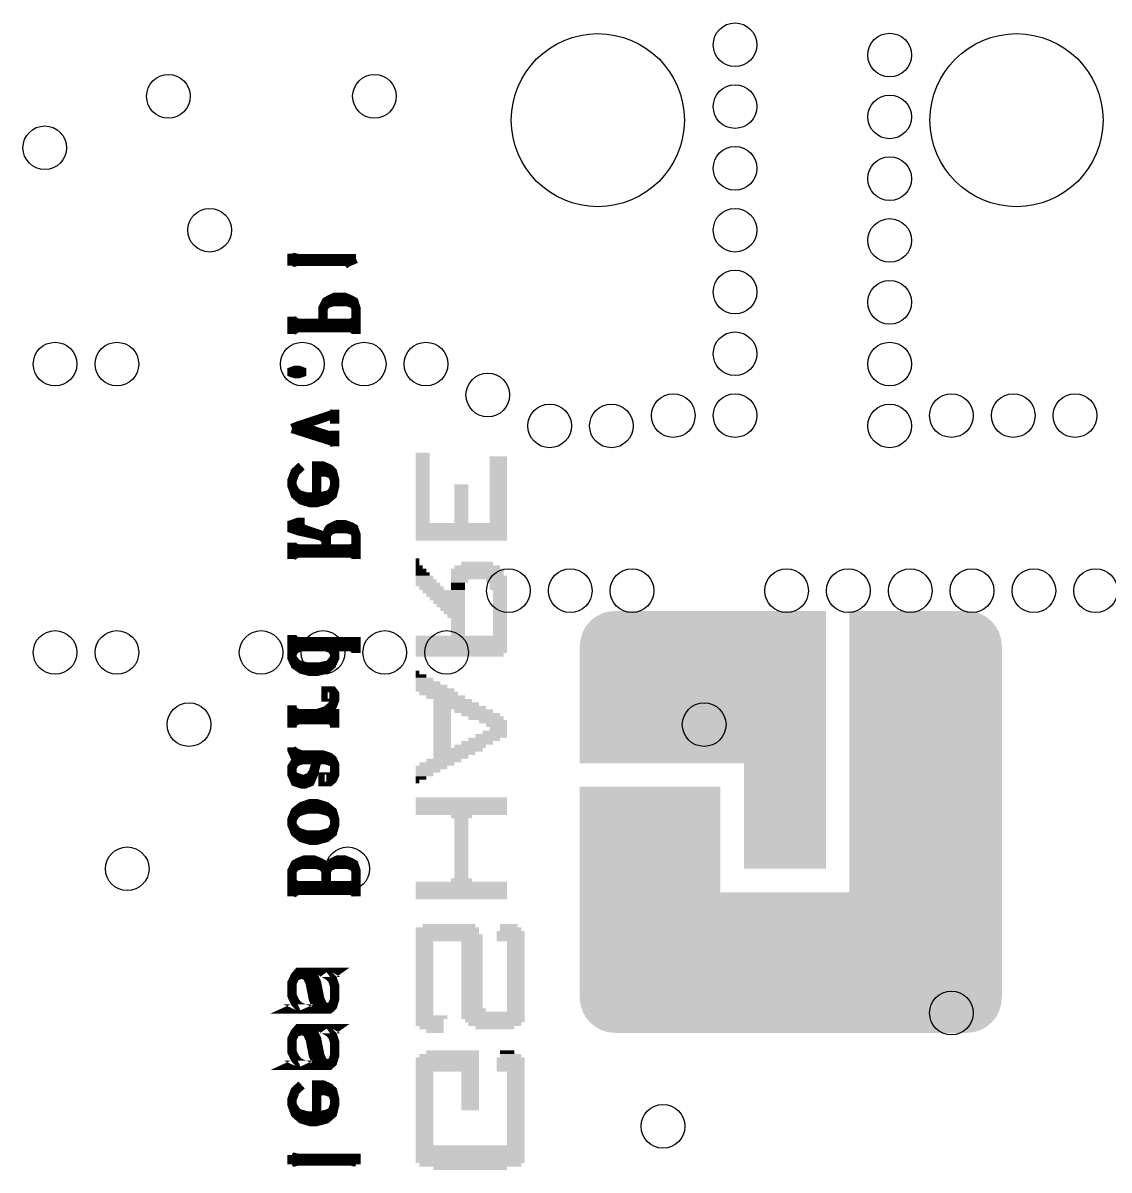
# Model space of a CAD drawing. Extents: x -0.1 to 57.1, y -0.1 to 42.5.
# Drawn here: x 32.23 to 45.41, y 10.47 to 24.39 of the extents above; entities that cross this region are included whole.
import ezdxf

# ---------------------------------------------------------------- set-up
doc = ezdxf.new("R2010")
doc.units = 0
doc.layers.get('0').update_dxf_attribs({"linetype": 'CONTINUOUS'})
doc.layers.add('03_ASSY2_GBR', color=7, linetype='CONTINUOUS')

# ---------------------------------------------------------------- blocks, each defined once
blk = doc.blocks.new('ROUND_128')
blk.add_circle((0, 0), 1.05)
blk = doc.blocks.new('ROUND_177')
blk.add_circle((0, 0), 0.265)

msp = doc.modelspace()

# ---------------------------------------------------------------- linework, layer by layer
at = {"layer": '03_ASSY2_GBR', "const_width": 0.11379}
for points in [[(35.5, 21.446), (35.5, 21.588)], [(35.539, 21.53), (35.5, 21.557)], [(35.578, 21.53), (35.5, 21.544)], [(36.276, 21.53), (35.5, 21.53)], [(36.276, 21.53), (36.172, 21.486), (36.134, 21.459)], [(36.211, 21.499), (35.5, 21.499)], [(35.539, 21.499), (35.5, 21.473)], [(35.578, 21.499), (35.5, 21.486)], [(36.211, 21.517), (35.539, 21.517)], [(36.276, 20.617), (36.276, 20.927), (36.25, 21.007), (36.211, 21.029), (36.134, 21.061), (36.017, 21.061), (35.953, 21.029), (35.914, 21.007), (35.875, 20.927), (35.875, 20.745)], [(36.276, 20.927), (36.25, 20.981), (36.172, 21.007), (35.991, 21.007), (35.914, 20.981), (35.875, 20.927)], [(36.211, 21.007), (36.134, 21.029), (36.017, 21.029), (35.953, 21.007)], [(35.5, 20.617), (35.5, 20.825)], [(35.539, 20.745), (35.5, 20.799)], [(35.578, 20.745), (35.5, 20.772)], [(36.276, 20.745), (35.5, 20.745)], [(36.276, 20.692), (35.5, 20.692)], [(35.539, 20.692), (35.5, 20.639)], [(35.578, 20.692), (35.5, 20.666)], [(36.25, 20.719), (35.539, 20.719)], [(36.276, 20.772), (36.211, 20.745)], [(36.276, 20.666), (36.211, 20.692)], [(36.276, 20.799), (36.25, 20.745)], [(36.276, 20.639), (36.25, 20.692)], [(35.616, 20.147), (35.578, 20.134), (35.539, 20.134), (35.5, 20.147), (35.5, 20.16), (35.539, 20.174), (35.578, 20.174), (35.616, 20.16), (35.616, 20.147)], [(35.578, 20.147), (35.539, 20.147), (35.539, 20.16), (35.578, 20.16), (35.578, 20.147)], [(35.991, 19.637), (35.578, 19.5), (35.5, 19.469)], [(36.017, 19.664), (35.991, 19.637)], [(36.017, 19.58), (35.991, 19.637)], [(36.017, 19.526), (36.017, 19.695)], [(36.017, 19.305), (35.5, 19.469)], [(36.017, 19.358), (35.578, 19.5)], [(36.017, 19.331), (35.578, 19.469)], [(36.017, 19.251), (36.017, 19.442)], [(36.017, 19.278), (35.953, 19.358)], [(36.017, 19.415), (35.991, 19.358)], [(35.797, 18.635), (35.797, 19.012), (35.875, 19.012), (35.953, 18.977), (35.991, 18.941), (36.017, 18.839), (36.017, 18.773), (35.991, 18.666), (35.914, 18.6), (35.797, 18.569), (35.72, 18.569), (35.616, 18.6), (35.539, 18.666), (35.5, 18.773), (35.5, 18.839), (35.539, 18.941), (35.616, 19.012)], [(35.797, 18.941), (35.914, 18.941), (35.991, 18.91), (36.017, 18.839)], [(35.836, 18.977), (35.875, 18.977), (35.953, 18.941)], [(36.017, 18.773), (35.991, 18.702), (35.953, 18.666), (35.836, 18.635), (35.681, 18.635), (35.578, 18.666), (35.539, 18.702), (35.5, 18.773)], [(35.914, 18.635), (35.836, 18.6), (35.681, 18.6), (35.616, 18.635)], [(35.914, 18.103), (35.875, 18.156), (35.797, 18.179), (35.578, 18.227), (35.5, 18.254), (35.5, 18.303), (35.578, 18.33), (35.655, 18.33)], [(35.875, 18.156), (35.836, 18.179), (35.616, 18.254), (35.578, 18.276), (35.578, 18.303), (35.616, 18.33)], [(35.655, 18.227), (35.578, 18.254), (35.539, 18.276), (35.539, 18.303)], [(36.276, 17.886), (36.276, 18.179), (36.25, 18.254), (36.211, 18.276), (36.134, 18.303), (36.056, 18.303), (35.991, 18.276), (35.953, 18.254), (35.914, 18.179), (35.914, 18.006)], [(36.276, 18.179), (36.25, 18.227), (36.172, 18.254), (36.017, 18.254), (35.953, 18.227), (35.914, 18.179)], [(36.211, 18.254), (36.134, 18.276), (36.056, 18.276), (35.991, 18.254)], [(35.5, 17.886), (35.5, 18.081)], [(35.539, 18.006), (35.5, 18.054)], [(36.276, 18.054), (36.25, 18.006)], [(35.578, 18.006), (35.5, 18.032)], [(36.276, 18.006), (35.5, 18.006)], [(36.276, 17.957), (35.5, 17.957)], [(35.539, 17.957), (35.5, 17.908)], [(35.578, 17.957), (35.5, 17.935)], [(36.25, 17.983), (35.539, 17.983)], [(36.276, 18.032), (36.211, 18.006)], [(36.276, 17.935), (36.211, 17.957)], [(36.276, 17.908), (36.25, 17.957)], [(36.276, 16.822), (35.5, 16.822), (35.5, 16.964)], [(35.539, 16.88), (35.5, 16.933)], [(35.578, 16.88), (35.5, 16.906)], [(36.276, 16.742), (36.276, 16.88), (35.5, 16.88)], [(35.914, 16.822), (35.978, 16.795), (36.017, 16.742), (36.017, 16.684), (35.978, 16.6), (35.914, 16.547), (35.797, 16.52), (35.72, 16.52), (35.616, 16.547), (35.539, 16.6), (35.5, 16.684), (35.5, 16.742), (35.539, 16.795), (35.616, 16.822)], [(36.25, 16.853), (35.539, 16.853)], [(36.276, 16.795), (36.211, 16.822)], [(36.276, 16.769), (36.25, 16.822)], [(36.017, 16.684), (35.978, 16.631), (35.953, 16.6), (35.836, 16.574), (35.681, 16.574), (35.578, 16.6), (35.539, 16.631), (35.5, 16.684)], [(35.914, 16.574), (35.836, 16.547), (35.681, 16.547), (35.616, 16.574)], [(35.953, 16.246), (35.991, 16.246), (35.991, 16.21), (35.914, 16.21), (35.914, 16.281), (35.991, 16.281), (36.017, 16.246), (36.017, 16.175), (35.991, 16.108), (35.914, 16.042), (35.797, 16.006)], [(35.5, 15.838), (35.5, 16.108)], [(35.539, 16.006), (35.5, 16.073)], [(35.578, 16.006), (35.5, 16.042)], [(36.017, 15.838), (36.017, 16.006), (35.5, 16.006)], [(35.991, 15.971), (35.539, 15.971)], [(36.017, 15.935), (35.5, 15.935)], [(35.539, 15.935), (35.5, 15.869)], [(35.578, 15.935), (35.5, 15.904)], [(36.017, 15.904), (35.953, 15.935)], [(36.017, 15.869), (35.991, 15.935)], [(36.017, 15.39), (35.991, 15.421), (35.914, 15.448), (35.616, 15.448), (35.539, 15.479), (35.5, 15.567), (35.5, 15.599)], [(35.914, 15.212), (35.953, 15.212), (35.953, 15.239), (35.875, 15.239), (35.875, 15.181), (35.953, 15.181), (35.991, 15.212), (36.017, 15.27), (36.017, 15.39), (35.991, 15.448), (35.953, 15.479), (35.875, 15.505), (35.616, 15.505), (35.539, 15.536), (35.5, 15.567)], [(35.836, 15.448), (35.797, 15.421), (35.759, 15.27), (35.72, 15.181), (35.655, 15.155), (35.616, 15.155), (35.539, 15.181), (35.5, 15.27), (35.5, 15.359), (35.539, 15.421), (35.616, 15.448)], [(35.797, 15.421), (35.759, 15.301), (35.72, 15.239), (35.655, 15.212), (35.616, 15.212), (35.539, 15.239), (35.5, 15.27)], [(35.953, 15.448), (35.875, 15.479), (35.616, 15.479), (35.539, 15.505)], [(35.72, 15.212), (35.655, 15.181), (35.616, 15.181), (35.539, 15.212)], [(36.017, 14.658), (35.991, 14.565), (35.914, 14.503), (35.797, 14.472), (35.72, 14.472), (35.616, 14.503), (35.539, 14.565), (35.5, 14.658), (35.5, 14.725), (35.539, 14.818), (35.616, 14.88), (35.72, 14.916), (35.797, 14.916), (35.914, 14.88), (35.991, 14.818), (36.017, 14.725), (36.017, 14.658)], [(35.5, 14.725), (35.539, 14.787), (35.578, 14.818), (35.681, 14.849), (35.836, 14.849), (35.953, 14.818), (35.991, 14.787), (36.017, 14.725)], [(35.616, 14.849), (35.681, 14.88), (35.836, 14.88), (35.914, 14.849)], [(36.017, 14.658), (35.991, 14.596), (35.953, 14.565), (35.836, 14.534), (35.681, 14.534), (35.578, 14.565), (35.539, 14.596), (35.5, 14.658)], [(35.914, 14.534), (35.836, 14.503), (35.681, 14.503), (35.616, 14.534)], [(35.914, 13.918), (35.914, 14.1), (35.875, 14.18), (35.836, 14.202), (35.759, 14.233), (35.655, 14.233), (35.578, 14.202), (35.539, 14.18), (35.5, 14.1), (35.5, 13.789)], [(35.914, 14.1), (35.875, 14.153), (35.797, 14.18), (35.616, 14.18), (35.539, 14.153), (35.5, 14.1)], [(35.836, 14.18), (35.759, 14.202), (35.655, 14.202), (35.578, 14.18)], [(36.276, 13.789), (36.276, 14.1), (36.25, 14.18), (36.211, 14.202), (36.134, 14.233), (36.056, 14.233), (35.991, 14.202), (35.953, 14.18), (35.914, 14.1)], [(36.276, 14.1), (36.25, 14.153), (36.172, 14.18), (36.017, 14.18), (35.953, 14.153), (35.914, 14.1)], [(36.211, 14.18), (36.134, 14.202), (36.056, 14.202), (35.991, 14.18)], [(35.539, 13.918), (35.5, 13.971)], [(35.578, 13.918), (35.5, 13.945)], [(36.276, 13.918), (35.5, 13.918)], [(36.276, 13.865), (35.5, 13.865)], [(35.539, 13.865), (35.5, 13.811)], [(35.578, 13.865), (35.5, 13.838)], [(36.25, 13.891), (35.539, 13.891)], [(36.276, 13.945), (36.211, 13.918)], [(36.276, 13.838), (36.211, 13.865)], [(36.276, 13.971), (36.25, 13.918)], [(36.276, 13.811), (36.25, 13.865)], [(35.953, 12.424), (35.875, 12.459), (35.836, 12.544), (35.797, 12.743), (35.759, 12.823), (35.681, 12.868), (35.578, 12.868), (35.539, 12.823), (35.5, 12.743), (35.5, 12.584), (35.539, 12.504), (35.578, 12.459), (35.655, 12.424), (35.5, 12.424), (35.578, 12.459)], [(35.681, 12.868), (35.539, 12.823)], [(35.953, 12.823), (36.017, 12.868), (35.875, 12.868), (35.953, 12.823), (35.991, 12.783), (36.017, 12.703), (36.017, 12.544), (35.991, 12.459), (35.953, 12.424), (35.875, 12.424), (35.797, 12.459), (35.759, 12.544), (35.72, 12.743), (35.681, 12.823), (35.578, 12.868)], [(35.836, 12.459), (35.797, 12.544), (35.759, 12.743), (35.72, 12.823)], [(35.991, 12.459), (35.875, 12.424)], [(35.953, 11.741), (35.875, 11.777), (35.836, 11.861), (35.797, 12.061), (35.759, 12.14), (35.681, 12.185), (35.578, 12.185), (35.539, 12.14), (35.5, 12.061), (35.5, 11.901), (35.539, 11.821), (35.578, 11.777), (35.655, 11.741), (35.5, 11.741), (35.578, 11.777)], [(35.681, 12.185), (35.539, 12.14)], [(35.953, 12.14), (36.017, 12.185), (35.875, 12.185), (35.953, 12.14), (35.991, 12.1), (36.017, 12.021), (36.017, 11.861), (35.991, 11.777), (35.953, 11.741), (35.875, 11.741), (35.797, 11.777), (35.759, 11.861), (35.72, 12.061), (35.681, 12.14), (35.578, 12.185)], [(35.836, 11.777), (35.797, 11.861), (35.759, 12.061), (35.72, 12.14)], [(35.991, 11.777), (35.875, 11.741)], [(35.797, 11.125), (35.797, 11.502), (35.875, 11.502), (35.953, 11.467), (35.991, 11.431), (36.017, 11.329), (36.017, 11.262), (35.991, 11.156), (35.914, 11.089), (35.797, 11.058), (35.72, 11.058), (35.616, 11.089), (35.539, 11.156), (35.5, 11.262), (35.5, 11.329), (35.539, 11.431), (35.616, 11.502)], [(35.797, 11.431), (35.914, 11.431), (35.991, 11.4), (36.017, 11.329)], [(35.836, 11.467), (35.875, 11.467), (35.953, 11.431)], [(36.017, 11.262), (35.991, 11.191), (35.953, 11.156), (35.836, 11.125), (35.681, 11.125), (35.578, 11.156), (35.539, 11.191), (35.5, 11.262)], [(35.914, 11.125), (35.836, 11.089), (35.681, 11.089), (35.616, 11.125)], [(35.5, 10.54), (35.5, 10.651)], [(35.539, 10.611), (35.5, 10.637)], [(35.578, 10.611), (35.5, 10.624)], [(36.276, 10.54), (36.276, 10.611), (35.5, 10.611)], [(36.276, 10.58), (35.5, 10.58)], [(35.539, 10.58), (35.5, 10.553)], [(35.578, 10.58), (35.5, 10.566)], [(36.25, 10.593), (35.539, 10.593)], [(36.276, 10.566), (36.211, 10.58)], [(36.276, 10.553), (36.25, 10.58)]]:
    msp.add_lwpolyline(points, dxfattribs=at)
at = {"layer": '03_ASSY2_GBR'}
for points in [[(37, 19.173926), (37.000054, 19.17398), (37.171, 19.173926), (37.170946, 19.17398)], [(37, 18.321108), (37, 19.173926), (37.171, 18.321108), (37.171, 19.173926)], [(37.896, 19.131926), (37.896054, 19.13198), (38.109, 19.131926), (38.108946, 19.13198)], [(37.896, 18.321108), (37.896, 19.131926), (38.108984, 18.321108), (38.109, 19.131926)], [(37.469, 18.789926), (37.469054, 18.78998), (37.64, 18.789926), (37.639946, 18.78998)], [(37.469, 18.321108), (37.469, 18.789926), (37.64, 18.321108), (37.64, 18.789926)], [(37, 18.32098), (37, 18.321108), (37.171128, 18.32098), (37.171, 18.321108)], [(37, 18.108074), (37, 18.32098), (38.10898, 18.108074), (38.108984, 18.32098)], [(37.468872, 18.32098), (37.469, 18.321108), (37.640128, 18.32098), (37.64, 18.321108)], [(37.895872, 18.32098), (37.896, 18.321108), (38.108984, 18.32098), (38.108984, 18.321108)], [(37.00002, 18.108054), (37, 18.108074), (38.10898, 18.108054), (38.10898, 18.108074)], [(37.000054, 18.10802), (37.00002, 18.108054), (38.108946, 18.10802), (38.10898, 18.108054)], [(37.04298, 18.108), (37.000054, 18.10802), (38.108926, 18.108), (38.108946, 18.10802)], [(37, 17.893926), (37.000054, 17.89398), (37.043, 17.893926), (37.042946, 17.89398)], [(37, 17.809108), (37, 17.893926), (37.043, 17.809108), (37.043, 17.893926)], [(37.555, 17.851926), (37.555054, 17.85198), (37.939, 17.851926), (37.938946, 17.85198)], [(37.555, 17.809108), (37.555, 17.851926), (37.939, 17.809108), (37.939, 17.851926)], [(37, 17.80898), (37, 17.809108), (37.043128, 17.80898), (37.043, 17.809108)], [(37, 17.808926), (37, 17.80898), (37.085, 17.808926), (37.084946, 17.80898)], [(37, 17.766108), (37, 17.808926), (37.085, 17.766108), (37.085, 17.808926)], [(37, 17.76598), (37, 17.766108), (37.085128, 17.76598), (37.085, 17.766108)], [(37, 17.765926), (37, 17.76598), (37.128, 17.765926), (37.127946, 17.76598)], [(37, 17.724108), (37, 17.765926), (37.128, 17.724108), (37.128, 17.765926)], [(37, 17.72398), (37, 17.724108), (37.128128, 17.72398), (37.128, 17.724108)], [(37, 17.723926), (37, 17.72398), (37.171, 17.723926), (37.170946, 17.72398)], [(37, 17.681108), (37, 17.723926), (37.171, 17.681108), (37.171, 17.723926)], [(37, 17.68098), (37, 17.681108), (37.171128, 17.68098), (37.171, 17.681108)], [(37, 17.680926), (37, 17.68098), (37.213, 17.680926), (37.212946, 17.68098)], [(37, 17.638108), (37, 17.680926), (37.213, 17.638108), (37.213, 17.680926)], [(37.427, 17.765926), (37.427054, 17.76598), (38.067, 17.765926), (38.066946, 17.76598)], [(37.427, 17.681108), (37.427, 17.765926), (38.067, 17.681108), (38.067, 17.765926)], [(37.427, 17.68098), (37.427, 17.681108), (38.067128, 17.68098), (38.067, 17.681108)], [(37.427, 17.680926), (37.427, 17.68098), (38.109, 17.680926), (38.108946, 17.68098)], [(37.427, 17.63802), (37.427, 17.680926), (38.108998, 17.63802), (38.109, 17.680926)], [(37.468872, 17.76598), (37.469, 17.766108), (38.024128, 17.76598), (38.024, 17.766108)], [(37.469, 17.808926), (37.469054, 17.80898), (38.024, 17.808926), (38.023946, 17.80898)], [(37.469, 17.766108), (37.469, 17.808926), (38.024, 17.766108), (38.024, 17.808926)], [(37.554872, 17.80898), (37.555, 17.809108), (37.939128, 17.80898), (37.939, 17.809108)], [(37, 17.63798), (37, 17.638108), (37.213128, 17.63798), (37.213, 17.638108)], [(37, 17.637926), (37, 17.63798), (37.256, 17.637926), (37.255946, 17.63798)], [(37, 17.596108), (37, 17.637926), (37.256, 17.596108), (37.256, 17.637926)], [(37, 17.59598), (37, 17.596108), (37.256128, 17.59598), (37.256, 17.596108)], [(37, 17.595926), (37, 17.59598), (37.299, 17.595926), (37.298946, 17.59598)], [(37, 17.553108), (37, 17.595926), (37.299, 17.553108), (37.299, 17.595926)], [(37, 17.553074), (37, 17.553108), (37.299034, 17.553074), (37.299, 17.553108)], [(37.000054, 17.55302), (37, 17.553074), (37.299088, 17.55302), (37.299034, 17.553074)], [(37.042852, 17.553), (37.000054, 17.55302), (37.299108, 17.553), (37.299088, 17.55302)], [(37.042872, 17.55298), (37.042852, 17.553), (37.299128, 17.55298), (37.299108, 17.553)], [(37.042926, 17.552926), (37.042872, 17.55298), (37.341, 17.552926), (37.340946, 17.55298)], [(37.04298, 17.552872), (37.042926, 17.552926), (37.341, 17.552872), (37.341, 17.552926)], [(37.043, 17.510108), (37.04298, 17.552872), (37.341, 17.510108), (37.341, 17.552872)], [(37.427, 17.637892), (37.427, 17.63802), (37.64, 17.637892), (37.640128, 17.63802)], [(37.427, 17.596054), (37.427, 17.637892), (37.63998, 17.596054), (37.64, 17.637892)], [(37.427, 17.59602), (37.427, 17.596054), (37.639946, 17.59602), (37.63998, 17.596054)], [(37.427, 17.595892), (37.427, 17.59602), (37.597, 17.595892), (37.597128, 17.59602)], [(37.427, 17.510108), (37.427, 17.595892), (37.597, 17.510108), (37.597, 17.595892)], [(37.639928, 17.596), (37.597128, 17.59602), (37.639928, 17.596), (37.639946, 17.59602)], [(37.68298, 17.638), (37.640128, 17.63802), (38.108998, 17.638), (38.108998, 17.63802)], [(37.85298, 17.637872), (37.852852, 17.638), (38.108998, 17.637872), (38.108998, 17.638)], [(37.853, 17.596074), (37.85298, 17.637872), (38.108998, 17.596074), (38.108998, 17.637872)], [(37.853054, 17.59602), (37.853, 17.596074), (38.108998, 17.59602), (38.108998, 17.596074)], [(37.895852, 17.596), (37.853054, 17.59602), (38.108998, 17.596), (38.108998, 17.59602)], [(37.89598, 17.595872), (37.895852, 17.596), (38.108998, 17.595872), (38.108998, 17.596)], [(37.896, 17.510074), (37.89598, 17.595872), (38.108996, 17.510074), (38.108998, 17.595872)], [(37.043, 17.510074), (37.043, 17.510108), (37.341034, 17.510074), (37.341, 17.510108)], [(37.043054, 17.51002), (37.043, 17.510074), (37.341088, 17.51002), (37.341034, 17.510074)], [(37.084852, 17.51), (37.043054, 17.51002), (37.341108, 17.51), (37.341088, 17.51002)], [(37.084872, 17.50998), (37.084852, 17.51), (37.341128, 17.50998), (37.341108, 17.51)], [(37.08498, 17.509872), (37.084872, 17.50998), (37.597, 17.509872), (37.597, 17.50998)], [(37.085, 17.468074), (37.08498, 17.509872), (37.597, 17.468074), (37.597, 17.509872)], [(37.085054, 17.46802), (37.085, 17.468074), (37.597, 17.46802), (37.597, 17.468074)], [(37.127852, 17.468), (37.085054, 17.46802), (37.597, 17.468), (37.597, 17.46802)], [(37.12798, 17.467872), (37.127852, 17.468), (37.597, 17.467872), (37.597, 17.468)], [(37.128, 17.425074), (37.12798, 17.467872), (37.597, 17.425074), (37.597, 17.467872)], [(37.128054, 17.42502), (37.128, 17.425074), (37.597, 17.42502), (37.597, 17.425074)], [(37.170852, 17.425), (37.128054, 17.42502), (37.597, 17.425), (37.597, 17.42502)], [(37.17098, 17.424872), (37.170852, 17.425), (37.597, 17.424872), (37.597, 17.425)], [(37.171, 17.382074), (37.17098, 17.424872), (37.597, 17.382074), (37.597, 17.424872)], [(37.426872, 17.50998), (37.427, 17.510108), (37.597, 17.50998), (37.597, 17.510108)], [(37.896054, 17.51002), (37.896, 17.510074), (38.108996, 17.51002), (38.108996, 17.510074)], [(37.938852, 17.51), (37.896054, 17.51002), (38.108996, 17.51), (38.108996, 17.51002)], [(37.93898, 17.509872), (37.938852, 17.51), (38.108996, 17.509872), (38.108996, 17.51)], [(37.939, 16.956108), (37.93898, 17.509872), (38.108984, 16.956108), (38.108996, 17.509872)], [(37.171054, 17.38202), (37.171, 17.382074), (37.597, 17.38202), (37.597, 17.382074)], [(37.212852, 17.382), (37.171054, 17.38202), (37.597, 17.382), (37.597, 17.38202)], [(37.21298, 17.381872), (37.212852, 17.382), (37.597, 17.381872), (37.597, 17.382)], [(37.213, 17.340074), (37.21298, 17.381872), (37.597, 17.340074), (37.597, 17.381872)], [(37.213054, 17.34002), (37.213, 17.340074), (37.597, 17.34002), (37.597, 17.340074)], [(37.255852, 17.34), (37.213054, 17.34002), (37.597, 17.34), (37.597, 17.34002)], [(37.25598, 17.339872), (37.255852, 17.34), (37.597, 17.339872), (37.597, 17.34)], [(37.256, 17.297074), (37.25598, 17.339872), (37.597, 17.297074), (37.597, 17.339872)], [(37.256054, 17.29702), (37.256, 17.297074), (37.597, 17.29702), (37.597, 17.297074)], [(37.298852, 17.297), (37.256054, 17.29702), (37.597, 17.297), (37.597, 17.29702)], [(37.29898, 17.296872), (37.298852, 17.297), (37.597, 17.296872), (37.597, 17.297)], [(37.299, 17.254074), (37.29898, 17.296872), (37.597, 17.254074), (37.597, 17.296872)], [(37.299054, 17.25402), (37.299, 17.254074), (37.597, 17.25402), (37.597, 17.254074)], [(37.340852, 17.254), (37.299054, 17.25402), (37.597, 17.254), (37.597, 17.25402)], [(37.34098, 17.253872), (37.340852, 17.254), (37.597, 17.253872), (37.597, 17.254)], [(37.341, 17.212074), (37.34098, 17.253872), (37.597, 17.212074), (37.597, 17.253872)], [(37.341054, 17.21202), (37.341, 17.212074), (37.597, 17.21202), (37.597, 17.212074)], [(37.383852, 17.212), (37.341054, 17.21202), (37.597, 17.212), (37.597, 17.21202)], [(37.38398, 17.211872), (37.383852, 17.212), (37.597, 17.211872), (37.597, 17.212)], [(37.384, 17.169074), (37.38398, 17.211872), (37.597, 17.169074), (37.597, 17.211872)], [(37.384054, 17.16902), (37.384, 17.169074), (37.597, 17.16902), (37.597, 17.169074)], [(37.426852, 17.169), (37.384054, 17.16902), (37.597, 17.169), (37.597, 17.16902)], [(37.42698, 17.168872), (37.426852, 17.169), (37.597, 17.168872), (37.597, 17.169)], [(37.427, 16.956108), (37.42698, 17.168872), (37.597, 16.956108), (37.597, 17.168872)], [(39.062994, 17.063988), (39.11701, 17.12901), (41.977998, 17.063988), (41.977998, 17.12901)], [(39.11701, 17.12901), (39.180992, 17.181994), (41.977998, 17.12901), (41.977998, 17.181994)], [(39.180992, 17.181994), (39.254992, 17.221996), (41.977998, 17.181994), (41.977998, 17.221996)], [(39.254992, 17.221996), (39.33499, 17.245996), (41.977998, 17.221996), (41.977998, 17.245996)], [(39.33499, 17.245996), (39.417236, 17.253926), (41.977998, 17.245996), (41.978, 17.253926)], [(39.417236, 17.253926), (39.417796, 17.25398), (41.978, 17.253926), (41.977946, 17.25398)], [(39.417796, 17.25398), (39.418004, 17.254), (41.977946, 17.25398), (39.418004, 17.254)], [(42.263, 17.253926), (42.263054, 17.25398), (43.685774, 17.253926), (43.685214, 17.25398)], [(42.263, 17.246002), (42.263, 17.253926), (43.76799, 17.246002), (43.685774, 17.253926)], [(42.263, 17.222004), (42.263, 17.246002), (43.848988, 17.222004), (43.76799, 17.246002)], [(42.263, 17.181994), (42.263, 17.222004), (43.922008, 17.181994), (43.848988, 17.222004)], [(42.263, 17.128988), (42.263, 17.181994), (43.987012, 17.128988), (43.922008, 17.181994)], [(42.263, 17.063986), (42.263, 17.128988), (44.040006, 17.063986), (43.987012, 17.128988)], [(42.263054, 17.25398), (43.685006, 17.254), (43.685214, 17.25398), (43.685006, 17.254)], [(38.999998, 16.91099), (39.023996, 16.990988), (41.977996, 16.91099), (41.977998, 16.990988)], [(39.023996, 16.990988), (39.062994, 17.063988), (41.977998, 16.990988), (41.977998, 17.063988)], [(42.263, 16.991008), (42.263, 17.063986), (44.078996, 16.991008), (44.040006, 17.063986)], [(42.263, 16.911008), (42.263, 16.991008), (44.102996, 16.911008), (44.078996, 16.991008)], [(37, 16.955926), (37.000054, 16.95598), (38.108984, 16.955926), (38.108984, 16.95598)], [(37, 16.742054), (37, 16.955926), (38.10898, 16.742054), (38.108984, 16.955926)], [(37.426872, 16.95598), (37.427, 16.956108), (37.597128, 16.95598), (37.597, 16.956108)], [(37.938872, 16.95598), (37.939, 16.956108), (38.108984, 16.95598), (38.108984, 16.956108)], [(38.991, 16.828008), (38.999998, 16.91099), (41.977996, 16.828008), (41.977996, 16.91099)], [(42.263, 16.827992), (42.263, 16.911008), (44.112, 16.827992), (44.102996, 16.911008)], [(37, 16.74202), (37, 16.742054), (38.108946, 16.74202), (38.10898, 16.742054)], [(37, 16.741892), (37, 16.74202), (38.067, 16.741892), (38.067128, 16.74202)], [(37, 16.700074), (37, 16.741892), (38.06698, 16.700074), (38.067, 16.741892)], [(38.108928, 16.742), (38.067128, 16.74202), (38.108928, 16.742), (38.108946, 16.74202)], [(38.991, 15.405074), (38.991, 16.828008), (41.977988, 15.405074), (41.977996, 16.828008)], [(42.263, 13.840148), (42.263, 16.827992), (44.112, 13.840148), (44.112, 16.827992)], [(37.00002, 16.700054), (37, 16.700074), (38.06698, 16.700054), (38.06698, 16.700074)], [(37.000054, 16.70002), (37.00002, 16.700054), (38.066946, 16.70002), (38.06698, 16.700054)], [(37.04298, 16.7), (37.000054, 16.70002), (38.066926, 16.7), (38.066946, 16.70002)], [(37, 16.528926), (37.000054, 16.52898), (37.043, 16.528926), (37.042946, 16.52898)], [(37, 16.486108), (37, 16.528926), (37.043, 16.486108), (37.043, 16.528926)], [(37, 16.48598), (37, 16.486108), (37.043128, 16.48598), (37.043, 16.486108)], [(37, 16.485926), (37, 16.48598), (37.128, 16.485926), (37.127946, 16.48598)], [(37, 16.443108), (37, 16.485926), (37.128, 16.443108), (37.128, 16.485926)], [(37, 16.44298), (37, 16.443108), (37.128128, 16.44298), (37.128, 16.443108)], [(37, 16.442926), (37, 16.44298), (37.213, 16.442926), (37.212946, 16.44298)], [(37, 16.401108), (37, 16.442926), (37.213, 16.401108), (37.213, 16.442926)], [(37, 16.40098), (37, 16.401108), (37.213128, 16.40098), (37.213, 16.401108)], [(37, 16.400926), (37, 16.40098), (37.299, 16.400926), (37.298946, 16.40098)], [(37, 16.358108), (37, 16.400926), (37.299, 16.358108), (37.299, 16.400926)], [(37, 16.35798), (37, 16.358108), (37.299128, 16.35798), (37.299, 16.358108)], [(37, 16.357926), (37, 16.35798), (37.384, 16.357926), (37.383946, 16.35798)], [(37, 16.315108), (37, 16.357926), (37.384, 16.315108), (37.384, 16.357926)], [(37, 16.31498), (37, 16.315108), (37.384128, 16.31498), (37.384, 16.315108)], [(37, 16.314926), (37, 16.31498), (37.469, 16.314926), (37.468946, 16.31498)], [(37, 16.273108), (37, 16.314926), (37.469, 16.273108), (37.469, 16.314926)], [(37, 16.273074), (37, 16.273108), (37.469034, 16.273074), (37.469, 16.273108)], [(37.000054, 16.27302), (37, 16.273074), (37.469088, 16.27302), (37.469034, 16.273074)], [(37.042852, 16.273), (37.000054, 16.27302), (37.469108, 16.273), (37.469088, 16.27302)], [(37.042872, 16.27298), (37.042852, 16.273), (37.469128, 16.27298), (37.469108, 16.273)], [(37.042926, 16.272926), (37.042872, 16.27298), (37.512, 16.272926), (37.511946, 16.27298)], [(37.04298, 16.272872), (37.042926, 16.272926), (37.512, 16.272872), (37.512, 16.272926)], [(37.043, 16.230108), (37.04298, 16.272872), (37.512, 16.230108), (37.512, 16.272872)], [(37.043, 16.230074), (37.043, 16.230108), (37.512034, 16.230074), (37.512, 16.230108)], [(37.043054, 16.23002), (37.043, 16.230074), (37.512088, 16.23002), (37.512034, 16.230074)], [(37.08498, 16.23), (37.043054, 16.23002), (37.512108, 16.23), (37.512088, 16.23002)], [(37.127872, 16.22998), (37.127852, 16.23), (37.512128, 16.22998), (37.512108, 16.23)], [(37.127926, 16.229926), (37.127872, 16.22998), (37.597, 16.229926), (37.596946, 16.22998)], [(37.12798, 16.229872), (37.127926, 16.229926), (37.597, 16.229872), (37.597, 16.229926)], [(37.128, 16.187108), (37.12798, 16.229872), (37.597, 16.187108), (37.597, 16.229872)], [(37.128, 16.187074), (37.128, 16.187108), (37.597034, 16.187074), (37.597, 16.187108)], [(37.128054, 16.18702), (37.128, 16.187074), (37.597088, 16.18702), (37.597034, 16.187074)], [(37.17098, 16.187), (37.128054, 16.18702), (37.597108, 16.187), (37.597088, 16.18702)], [(37.212872, 16.18698), (37.212852, 16.187), (37.597128, 16.18698), (37.597108, 16.187)], [(37.212926, 16.186926), (37.212872, 16.18698), (37.683, 16.186926), (37.682946, 16.18698)], [(37.21298, 16.186872), (37.212926, 16.186926), (37.683, 16.186872), (37.683, 16.186926)], [(37.212982, 16.145108), (37.21298, 16.186872), (37.683, 16.145108), (37.683, 16.186872)], [(37.212982, 16.14498), (37.212982, 16.145108), (37.683128, 16.14498), (37.683, 16.145108)], [(37.212982, 16.144926), (37.212982, 16.14498), (37.768, 16.144926), (37.767946, 16.14498)], [(37.212984, 16.102108), (37.212982, 16.144926), (37.768, 16.102108), (37.768, 16.144926)], [(37.212984, 16.10198), (37.212984, 16.102108), (37.768128, 16.10198), (37.768, 16.102108)], [(37.212984, 16.101926), (37.212984, 16.10198), (37.853, 16.101926), (37.852946, 16.10198)], [(37.212984, 16.059108), (37.212984, 16.101926), (37.853, 16.059108), (37.853, 16.101926)], [(37.212984, 16.05902), (37.212984, 16.059108), (37.853088, 16.05902), (37.853, 16.059108)], [(37.212984, 16.058892), (37.212984, 16.05902), (37.427, 16.058892), (37.427128, 16.05902)], [(37.212998, 15.590108), (37.212984, 16.058892), (37.427, 15.590108), (37.427, 16.058892)], [(37.468852, 16.059), (37.427128, 16.05902), (37.853108, 16.059), (37.853088, 16.05902)], [(37.468872, 16.05898), (37.468852, 16.059), (37.853128, 16.05898), (37.853108, 16.059)], [(37.468926, 16.058926), (37.468872, 16.05898), (37.939, 16.058926), (37.938946, 16.05898)], [(37.46898, 16.058872), (37.468926, 16.058926), (37.939, 16.058872), (37.939, 16.058926)], [(37.469, 16.017108), (37.46898, 16.058872), (37.939, 16.017108), (37.939, 16.058872)], [(37.469, 16.017074), (37.469, 16.017108), (37.939034, 16.017074), (37.939, 16.017108)], [(37.469054, 16.01702), (37.469, 16.017074), (37.939088, 16.01702), (37.939034, 16.017074)], [(37.51198, 16.017), (37.469054, 16.01702), (37.939108, 16.017), (37.939088, 16.01702)], [(37.554872, 16.01698), (37.554852, 16.017), (37.939128, 16.01698), (37.939108, 16.017)], [(37.554926, 16.016926), (37.554872, 16.01698), (38.024, 16.016926), (38.023946, 16.01698)], [(37.55498, 16.016872), (37.554926, 16.016926), (38.024, 16.016872), (38.024, 16.016926)], [(37.555, 15.974108), (37.55498, 16.016872), (38.024, 15.974108), (38.024, 16.016872)], [(37.555, 15.974074), (37.555, 15.974108), (38.024034, 15.974074), (38.024, 15.974108)], [(37.555054, 15.97402), (37.555, 15.974074), (38.024088, 15.97402), (38.024034, 15.974074)], [(37.59698, 15.974), (37.555054, 15.97402), (38.024108, 15.974), (38.024088, 15.97402)], [(37.639872, 15.97398), (37.639852, 15.974), (38.024128, 15.97398), (38.024108, 15.974)], [(37.639926, 15.973926), (37.639872, 15.97398), (38.067, 15.973926), (38.066946, 15.97398)], [(37.63998, 15.973872), (37.639926, 15.973926), (38.067, 15.973872), (38.067, 15.973926)], [(37.64, 15.931108), (37.63998, 15.973872), (38.067, 15.931108), (38.067, 15.973872)], [(37.64, 15.931074), (37.64, 15.931108), (38.067034, 15.931074), (38.067, 15.931108)], [(37.640054, 15.93102), (37.64, 15.931074), (38.067088, 15.93102), (38.067034, 15.931074)], [(37.68298, 15.931), (37.640054, 15.93102), (38.067108, 15.931), (38.067088, 15.93102)], [(37.767872, 15.93098), (37.767852, 15.931), (38.067128, 15.93098), (38.067108, 15.931)], [(37.767926, 15.930926), (37.767872, 15.93098), (38.109, 15.930926), (38.108946, 15.93098)], [(37.76798, 15.930872), (37.767926, 15.930926), (38.108998, 15.930872), (38.109, 15.930926)], [(37.768, 15.889074), (37.76798, 15.930872), (38.108996, 15.889074), (38.108998, 15.930872)], [(37.768054, 15.88902), (37.768, 15.889074), (38.108996, 15.88902), (38.108996, 15.889074)], [(37.81098, 15.889), (37.768054, 15.88902), (38.108996, 15.889), (38.108996, 15.88902)], [(37.85298, 15.888872), (37.852852, 15.889), (38.108996, 15.888872), (38.108996, 15.889)], [(37.853, 15.846074), (37.85298, 15.888872), (38.108992, 15.846074), (38.108996, 15.888872)], [(37.725, 15.760926), (37.725054, 15.76098), (38.108984, 15.760926), (38.108984, 15.76098)], [(37.725, 15.718108), (37.725, 15.760926), (38.10898, 15.718108), (38.108984, 15.760926)], [(37.810872, 15.76098), (37.811, 15.761108), (38.108984, 15.76098), (38.108984, 15.761108)], [(37.811, 15.802926), (37.811054, 15.80298), (38.108986, 15.802926), (38.108986, 15.80298)], [(37.811, 15.761108), (37.811, 15.802926), (38.108984, 15.761108), (38.108986, 15.802926)], [(37.853054, 15.84602), (37.853, 15.846074), (38.108992, 15.84602), (38.108992, 15.846074)], [(37.895852, 15.846), (37.853054, 15.84602), (38.108992, 15.846), (38.108992, 15.84602)], [(37.89598, 15.845872), (37.895852, 15.846), (38.108992, 15.845872), (38.108992, 15.846)], [(37.895872, 15.80298), (37.896, 15.803108), (38.108986, 15.80298), (38.108986, 15.803108)], [(37.896, 15.803108), (37.89598, 15.845872), (38.108986, 15.803108), (38.108992, 15.845872)], [(37.469, 15.632926), (37.469054, 15.63298), (37.853034, 15.632926), (37.853088, 15.63298)], [(37.469, 15.632892), (37.469, 15.632926), (37.853, 15.632892), (37.853034, 15.632926)], [(37.469, 15.590108), (37.469, 15.632892), (37.85298, 15.590108), (37.853, 15.632892)], [(37.554872, 15.63298), (37.554912, 15.63302), (37.853088, 15.63298), (37.853128, 15.63302)], [(37.554912, 15.63302), (37.554946, 15.633054), (37.938946, 15.63302), (37.93898, 15.633054)], [(37.554946, 15.633054), (37.555, 15.633108), (37.93898, 15.633054), (37.93898, 15.633108)], [(37.555, 15.674926), (37.555054, 15.67498), (37.939034, 15.674926), (37.939088, 15.67498)], [(37.555, 15.674892), (37.555, 15.674926), (37.939, 15.674892), (37.939034, 15.674926)], [(37.555, 15.633108), (37.555, 15.674892), (37.93898, 15.633108), (37.939, 15.674892)], [(37.639872, 15.67498), (37.639912, 15.67502), (37.939088, 15.67498), (37.939128, 15.67502)], [(37.639912, 15.67502), (37.639946, 15.675054), (38.023946, 15.67502), (38.02398, 15.675054)], [(37.639946, 15.675054), (37.64, 15.675108), (38.02398, 15.675054), (38.02398, 15.675108)], [(37.64, 15.717926), (37.640054, 15.71798), (38.024034, 15.717926), (38.024088, 15.71798)], [(37.64, 15.717892), (37.64, 15.717926), (38.024, 15.717892), (38.024034, 15.717926)], [(37.64, 15.675108), (37.64, 15.717892), (38.02398, 15.675108), (38.024, 15.717892)], [(37.724872, 15.71798), (37.724912, 15.71802), (38.024088, 15.71798), (38.024128, 15.71802)], [(37.724912, 15.71802), (37.724946, 15.718054), (38.108946, 15.71802), (38.10898, 15.718054)], [(37.724946, 15.718054), (37.725, 15.718108), (38.10898, 15.718054), (38.10898, 15.718108)], [(37.89598, 15.633), (37.853128, 15.63302), (37.938926, 15.633), (37.938946, 15.63302)], [(37.98098, 15.675), (37.939128, 15.67502), (38.023926, 15.675), (38.023946, 15.67502)], [(38.06698, 15.718), (38.024128, 15.71802), (38.108926, 15.718), (38.108946, 15.71802)], [(37.128, 15.461926), (37.128054, 15.46198), (37.555034, 15.461926), (37.555088, 15.46198)], [(37.128, 15.461892), (37.128, 15.461926), (37.555, 15.461892), (37.555034, 15.461926)], [(37.128, 15.419108), (37.128, 15.461892), (37.55498, 15.419108), (37.555, 15.461892)], [(37.212872, 15.46198), (37.212912, 15.46202), (37.555088, 15.46198), (37.555128, 15.46202)], [(37.212912, 15.46202), (37.212946, 15.462054), (37.639946, 15.46202), (37.63998, 15.462054)], [(37.212946, 15.462054), (37.213, 15.462108), (37.63998, 15.462054), (37.63998, 15.462108)], [(37.212998, 15.58998), (37.212998, 15.590108), (37.427128, 15.58998), (37.427, 15.590108)], [(37.212998, 15.589892), (37.212998, 15.58998), (37.811, 15.589892), (37.811088, 15.58998)], [(37.212998, 15.547054), (37.212998, 15.589892), (37.81098, 15.547054), (37.811, 15.589892)], [(37.212998, 15.54702), (37.212998, 15.547054), (37.810946, 15.54702), (37.81098, 15.547054)], [(37.212998, 15.546892), (37.212998, 15.54702), (37.725, 15.546892), (37.725128, 15.54702)], [(37.213, 15.505054), (37.212998, 15.546892), (37.72498, 15.505054), (37.725, 15.546892)], [(37.213, 15.50502), (37.213, 15.505054), (37.724946, 15.50502), (37.72498, 15.505054)], [(37.213, 15.504892), (37.213, 15.50502), (37.64, 15.504892), (37.640128, 15.50502)], [(37.213, 15.462108), (37.213, 15.504892), (37.63998, 15.462108), (37.64, 15.504892)], [(37.468872, 15.58998), (37.468912, 15.59002), (37.811088, 15.58998), (37.811128, 15.59002)], [(37.468912, 15.59002), (37.468946, 15.590054), (37.852946, 15.59002), (37.85298, 15.590054)], [(37.468946, 15.590054), (37.469, 15.590108), (37.85298, 15.590054), (37.85298, 15.590108)], [(37.59698, 15.462), (37.555128, 15.46202), (37.639926, 15.462), (37.639946, 15.46202)], [(37.68298, 15.505), (37.640128, 15.50502), (37.724926, 15.505), (37.724946, 15.50502)], [(37.76798, 15.547), (37.725128, 15.54702), (37.810926, 15.547), (37.810946, 15.54702)], [(37.852928, 15.59), (37.811128, 15.59002), (37.852928, 15.59), (37.852946, 15.59002)], [(37, 15.376926), (37.000054, 15.37698), (37.384034, 15.376926), (37.384088, 15.37698)], [(37, 15.376892), (37, 15.376926), (37.384, 15.376892), (37.384034, 15.376926)], [(37, 15.334054), (37, 15.376892), (37.38398, 15.334054), (37.384, 15.376892)], [(37, 15.33402), (37, 15.334054), (37.383946, 15.33402), (37.38398, 15.334054)], [(37, 15.333892), (37, 15.33402), (37.299, 15.333892), (37.299128, 15.33402)], [(37, 15.291054), (37, 15.333892), (37.29898, 15.291054), (37.299, 15.333892)], [(37.042872, 15.37698), (37.042912, 15.37702), (37.384088, 15.37698), (37.384128, 15.37702)], [(37.042912, 15.37702), (37.042946, 15.377054), (37.468946, 15.37702), (37.46898, 15.377054)], [(37.042946, 15.377054), (37.043, 15.377108), (37.46898, 15.377054), (37.46898, 15.377108)], [(37.043, 15.418926), (37.043054, 15.41898), (37.469034, 15.418926), (37.469088, 15.41898)], [(37.043, 15.418892), (37.043, 15.418926), (37.469, 15.418892), (37.469034, 15.418926)], [(37.043, 15.377108), (37.043, 15.418892), (37.46898, 15.377108), (37.469, 15.418892)], [(37.127872, 15.41898), (37.127912, 15.41902), (37.469088, 15.41898), (37.469128, 15.41902)], [(37.127912, 15.41902), (37.127946, 15.419054), (37.554946, 15.41902), (37.55498, 15.419054)], [(37.127946, 15.419054), (37.128, 15.419108), (37.55498, 15.419054), (37.55498, 15.419108)], [(37.34098, 15.334), (37.299128, 15.33402), (37.383926, 15.334), (37.383946, 15.33402)], [(37.42698, 15.377), (37.384128, 15.37702), (37.468926, 15.377), (37.468946, 15.37702)], [(37.51198, 15.419), (37.469128, 15.41902), (37.554926, 15.419), (37.554946, 15.41902)], [(38.991054, 15.40502), (38.991, 15.405074), (41.977988, 15.40502), (41.977988, 15.405074)], [(40.982852, 15.405), (38.991054, 15.40502), (41.977988, 15.405), (41.977988, 15.40502)], [(40.98298, 15.404872), (40.982852, 15.405), (41.977988, 15.404872), (41.977988, 15.405)], [(40.983, 14.125074), (40.98298, 15.404872), (41.97798, 14.125074), (41.977988, 15.404872)], [(37, 15.29102), (37, 15.291054), (37.298946, 15.29102), (37.29898, 15.291054)], [(37, 15.290892), (37, 15.29102), (37.213, 15.290892), (37.213128, 15.29102)], [(37, 15.249054), (37, 15.290892), (37.21298, 15.249054), (37.213, 15.290892)], [(37, 15.24902), (37, 15.249054), (37.212946, 15.24902), (37.21298, 15.249054)], [(37, 15.248892), (37, 15.24902), (37.128, 15.248892), (37.128128, 15.24902)], [(37, 15.206054), (37, 15.248892), (37.12798, 15.206054), (37.128, 15.248892)], [(37, 15.20602), (37, 15.206054), (37.127946, 15.20602), (37.12798, 15.206054)], [(37, 15.205892), (37, 15.20602), (37.043, 15.205892), (37.043128, 15.20602)], [(37, 15.163074), (37, 15.205892), (37.04298, 15.163074), (37.043, 15.205892)], [(37.08498, 15.206), (37.043128, 15.20602), (37.127926, 15.206), (37.127946, 15.20602)], [(37.17098, 15.249), (37.128128, 15.24902), (37.212926, 15.249), (37.212946, 15.24902)], [(37.25598, 15.291), (37.213128, 15.29102), (37.298926, 15.291), (37.298946, 15.29102)], [(37.00002, 15.163054), (37, 15.163074), (37.04298, 15.163054), (37.04298, 15.163074)], [(37.000054, 15.16302), (37.00002, 15.163054), (37.042946, 15.16302), (37.04298, 15.163054)], [(37.042928, 15.163), (37.000054, 15.16302), (37.042928, 15.163), (37.042946, 15.16302)], [(38.991008, 13.840128), (38.991018, 15.120926), (40.69802, 13.840128), (40.698, 15.120926)], [(38.991018, 15.120926), (38.99102, 15.120946), (40.698, 15.120926), (40.69798, 15.120946)], [(38.99102, 15.120946), (38.991054, 15.12098), (40.69798, 15.120946), (40.697946, 15.12098)], [(38.991054, 15.12098), (38.991074, 15.121), (40.697946, 15.12098), (38.991074, 15.121)], [(37, 14.992926), (37.000054, 14.99298), (38.109, 14.992926), (38.108946, 14.99298)], [(37, 14.779074), (37, 14.992926), (38.10898, 14.779074), (38.109, 14.992926)], [(37.00002, 14.779054), (37, 14.779074), (38.10898, 14.779054), (38.10898, 14.779074)], [(37.000054, 14.77902), (37.00002, 14.779054), (38.108946, 14.77902), (38.10898, 14.779054)], [(37.04298, 14.779), (37.000054, 14.77902), (37.683108, 14.779), (37.683128, 14.77902)], [(37.42696, 14.778892), (37.426852, 14.779), (37.683, 14.778892), (37.683108, 14.779)], [(37.42698, 14.778872), (37.42696, 14.778892), (37.682998, 14.778872), (37.683, 14.778892)], [(37.427, 14.737074), (37.42698, 14.778872), (37.68298, 14.737074), (37.682998, 14.778872)], [(37.72498, 14.779), (37.683128, 14.77902), (38.108926, 14.779), (38.108946, 14.77902)], [(37.42702, 14.737054), (37.427, 14.737074), (37.68298, 14.737054), (37.68298, 14.737074)], [(37.427054, 14.73702), (37.42702, 14.737054), (37.682946, 14.73702), (37.68298, 14.737054)], [(37.468852, 14.737), (37.427054, 14.73702), (37.640108, 14.737), (37.640128, 14.73702)], [(37.46896, 14.736892), (37.468852, 14.737), (37.64, 14.736892), (37.640108, 14.737)], [(37.46898, 14.736872), (37.46896, 14.736892), (37.64, 14.736872), (37.64, 14.736892)], [(37.469, 14.011108), (37.46898, 14.736872), (37.64, 14.011108), (37.64, 14.736872)], [(37.682928, 14.737), (37.640128, 14.73702), (37.682928, 14.737), (37.682946, 14.73702)], [(40.98302, 14.125054), (40.983, 14.125074), (41.97798, 14.125054), (41.97798, 14.125074)], [(40.983054, 14.12502), (40.98302, 14.125054), (41.977946, 14.12502), (41.97798, 14.125054)], [(41.977926, 14.125), (40.983054, 14.12502), (41.977926, 14.125), (41.977946, 14.12502)], [(37, 13.968926), (37.000054, 13.96898), (38.109, 13.968926), (38.108946, 13.96898)], [(37, 13.755074), (37, 13.968926), (38.10898, 13.755074), (38.109, 13.968926)], [(37.426872, 13.96898), (37.427, 13.969108), (37.683128, 13.96898), (37.683, 13.969108)], [(37.427, 14.010926), (37.427054, 14.01098), (37.683, 14.010926), (37.682946, 14.01098)], [(37.427, 13.969108), (37.427, 14.010926), (37.683, 13.969108), (37.683, 14.010926)], [(37.468872, 14.01098), (37.469, 14.011108), (37.640128, 14.01098), (37.64, 14.011108)], [(38.991, 12.559994), (38.991008, 13.84), (44.112, 12.559994), (44.112, 13.84)], [(38.991008, 13.84), (38.991008, 13.840128), (40.698148, 13.84), (40.69802, 13.840128)], [(40.698148, 13.84), (42.262872, 13.84002), (44.112, 13.84), (44.112, 13.84002)], [(42.262872, 13.84002), (42.263, 13.840148), (44.112, 13.84002), (44.112, 13.840148)], [(37.00002, 13.755054), (37, 13.755074), (38.10898, 13.755054), (38.10898, 13.755074)], [(37.000054, 13.75502), (37.00002, 13.755054), (38.108946, 13.75502), (38.10898, 13.755054)], [(37.04298, 13.755), (37.000054, 13.75502), (38.108926, 13.755), (38.108946, 13.75502)], [(37, 13.413926), (37.000054, 13.41398), (37.768, 13.413926), (37.767946, 13.41398)], [(37, 13.328108), (37, 13.413926), (37.768, 13.328108), (37.768, 13.413926)], [(37.084872, 13.41398), (37.085, 13.414108), (37.725128, 13.41398), (37.725, 13.414108)], [(37.085, 13.455926), (37.085054, 13.45598), (37.725, 13.455926), (37.724946, 13.45598)], [(37.085, 13.414108), (37.085, 13.455926), (37.725, 13.414108), (37.725, 13.455926)], [(37.981, 13.370926), (37.981054, 13.37098), (38.323, 13.370926), (38.322946, 13.37098)], [(37.981, 13.243074), (37.981, 13.370926), (38.322996, 13.243074), (38.323, 13.370926)], [(38.023872, 13.37098), (38.024, 13.371108), (38.280128, 13.37098), (38.28, 13.371108)], [(38.024, 13.455926), (38.024054, 13.45598), (38.237, 13.455926), (38.236946, 13.45598)], [(38.024, 13.414108), (38.024, 13.455926), (38.237, 13.414108), (38.237, 13.455926)], [(38.024, 13.41398), (38.024, 13.414108), (38.237128, 13.41398), (38.237, 13.414108)], [(38.024, 13.413926), (38.024, 13.41398), (38.28, 13.413926), (38.279946, 13.41398)], [(38.024, 13.371108), (38.024, 13.413926), (38.28, 13.371108), (38.28, 13.413926)], [(37, 13.32798), (37, 13.328108), (37.768128, 13.32798), (37.768, 13.328108)], [(37, 13.327926), (37, 13.32798), (37.811, 13.327926), (37.810946, 13.32798)], [(37, 13.24302), (37, 13.327926), (37.811, 13.24302), (37.811, 13.327926)], [(37, 13.242892), (37, 13.24302), (37.213, 13.242892), (37.213128, 13.24302)], [(37, 12.347108), (37, 13.242892), (37.213, 12.347108), (37.213, 13.242892)], [(37.25598, 13.243), (37.213128, 13.24302), (37.811, 13.243), (37.811, 13.24302)], [(37.55498, 13.242872), (37.554852, 13.243), (37.811, 13.242872), (37.811, 13.243)], [(37.554998, 12.432108), (37.55498, 13.242872), (37.811, 12.432108), (37.811, 13.242872)], [(37.981054, 13.24302), (37.981, 13.243074), (38.322996, 13.24302), (38.322996, 13.243074)], [(38.02398, 13.243), (37.981054, 13.24302), (38.322996, 13.243), (38.322996, 13.24302)], [(38.10898, 13.242872), (38.108852, 13.243), (38.322996, 13.242872), (38.322996, 13.243)], [(38.109, 12.390108), (38.10898, 13.242872), (38.322982, 12.390108), (38.322996, 13.242872)], [(38.991002, 12.559992), (38.991, 12.559994), (44.112, 12.559992), (44.112, 12.559994)], [(38.999998, 12.477014), (38.991002, 12.559992), (44.102998, 12.477014), (44.112, 12.559992)], [(37.554998, 12.43198), (37.554998, 12.432108), (37.811128, 12.43198), (37.811, 12.432108)], [(37.554998, 12.431926), (37.554998, 12.43198), (37.853, 12.431926), (37.852946, 12.43198)], [(37.555, 12.390108), (37.554998, 12.431926), (37.853, 12.390108), (37.853, 12.431926)], [(37.555, 12.38998), (37.555, 12.390108), (37.853128, 12.38998), (37.853, 12.390108)], [(37.555, 12.304074), (37.555, 12.38998), (38.32298, 12.304074), (38.322982, 12.38998)], [(38.108872, 12.38998), (38.109, 12.390108), (38.322982, 12.38998), (38.322982, 12.390108)], [(39.000006, 12.476988), (38.999998, 12.477014), (44.102996, 12.476988), (44.102998, 12.477014)], [(39.023996, 12.397014), (39.000006, 12.476988), (44.079002, 12.397014), (44.102996, 12.476988)], [(39.024012, 12.396986), (39.023996, 12.397014), (44.078994, 12.396986), (44.079002, 12.397014)], [(39.06299, 12.323014), (39.024012, 12.396986), (44.040002, 12.323014), (44.078994, 12.396986)], [(37, 12.34698), (37, 12.347108), (37.213128, 12.34698), (37.213, 12.347108)], [(37, 12.346928), (37, 12.34698), (37.384, 12.346928), (37.383946, 12.34698)], [(37, 12.304054), (37, 12.346928), (37.38398, 12.304054), (37.384, 12.346928)], [(37, 12.30402), (37, 12.304054), (37.383946, 12.30402), (37.38398, 12.304054)], [(37, 12.303892), (37, 12.30402), (37.341, 12.303892), (37.341128, 12.30402)], [(37, 12.219074), (37, 12.303892), (37.34099, 12.219074), (37.341, 12.303892)], [(37.383928, 12.304), (37.341128, 12.30402), (37.383928, 12.304), (37.383946, 12.30402)], [(37.555054, 12.30402), (37.555, 12.304074), (38.32298, 12.30402), (38.32298, 12.304074)], [(37.596852, 12.304), (37.555054, 12.30402), (38.32298, 12.304), (38.32298, 12.30402)], [(37.59698, 12.303872), (37.596852, 12.304), (38.32298, 12.303872), (38.32298, 12.304)], [(37.597, 12.262074), (37.59698, 12.303872), (38.32298, 12.262074), (38.32298, 12.303872)], [(37.59702, 12.262054), (37.597, 12.262074), (38.32298, 12.262054), (38.32298, 12.262074)], [(37.597054, 12.26202), (37.59702, 12.262054), (38.322946, 12.26202), (38.32298, 12.262054)], [(37.639852, 12.262), (37.597054, 12.26202), (38.280108, 12.262), (38.280128, 12.26202)], [(37.63996, 12.261892), (37.639852, 12.262), (38.28, 12.261892), (38.280108, 12.262)], [(37.63998, 12.261872), (37.63996, 12.261892), (38.279998, 12.261872), (38.28, 12.261892)], [(37.64, 12.219074), (37.63998, 12.261872), (38.27998, 12.219074), (38.279998, 12.261872)], [(38.322928, 12.262), (38.280128, 12.26202), (38.322928, 12.262), (38.322946, 12.26202)], [(39.063012, 12.32299), (39.06299, 12.323014), (44.03999, 12.32299), (44.040002, 12.323014)], [(39.11699, 12.25901), (39.063012, 12.32299), (43.987006, 12.25901), (44.03999, 12.32299)], [(39.117014, 12.25899), (39.11699, 12.25901), (43.98699, 12.25899), (43.987006, 12.25901)], [(39.18099, 12.205008), (39.117014, 12.25899), (43.922004, 12.205008), (43.98699, 12.25899)], [(37.000054, 12.21902), (37, 12.219074), (37.34099, 12.21902), (37.34099, 12.219074)], [(37.042852, 12.219), (37.000054, 12.21902), (37.34099, 12.219), (37.34099, 12.21902)], [(37.04298, 12.218872), (37.042852, 12.219), (37.340988, 12.218872), (37.34099, 12.219)], [(37.043, 12.176074), (37.04298, 12.218872), (37.340984, 12.176074), (37.340988, 12.218872)], [(37.043054, 12.17602), (37.043, 12.176074), (37.340984, 12.17602), (37.340984, 12.176074)], [(37.08498, 12.176), (37.043054, 12.17602), (37.340984, 12.176), (37.340984, 12.17602)], [(37.12798, 12.175872), (37.127852, 12.176), (37.340984, 12.175872), (37.340984, 12.176)], [(37.128, 12.134074), (37.12798, 12.175872), (37.34098, 12.134074), (37.340984, 12.175872)], [(37.12802, 12.134054), (37.128, 12.134074), (37.34098, 12.134054), (37.34098, 12.134074)], [(37.128054, 12.13402), (37.12802, 12.134054), (37.340946, 12.13402), (37.34098, 12.134054)], [(37.17098, 12.134), (37.128054, 12.13402), (37.340926, 12.134), (37.340946, 12.13402)], [(37.64002, 12.219054), (37.64, 12.219074), (38.27998, 12.219054), (38.27998, 12.219074)], [(37.640054, 12.21902), (37.64002, 12.219054), (38.279946, 12.21902), (38.27998, 12.219054)], [(37.68298, 12.219), (37.640054, 12.21902), (38.195108, 12.219), (38.195128, 12.21902)], [(37.72496, 12.218892), (37.724852, 12.219), (38.195, 12.218892), (38.195108, 12.219)], [(37.72498, 12.218872), (37.72496, 12.218892), (38.194998, 12.218872), (38.195, 12.218892)], [(37.725, 12.176074), (37.72498, 12.218872), (38.19498, 12.176074), (38.194998, 12.218872)], [(37.72502, 12.176054), (37.725, 12.176074), (38.19498, 12.176054), (38.19498, 12.176074)], [(37.725054, 12.17602), (37.72502, 12.176054), (38.194946, 12.17602), (38.19498, 12.176054)], [(37.76798, 12.176), (37.725054, 12.17602), (38.194926, 12.176), (38.194946, 12.17602)], [(38.23698, 12.219), (38.195128, 12.21902), (38.279926, 12.219), (38.279946, 12.21902)], [(39.181022, 12.204992), (39.18099, 12.205008), (43.921986, 12.204992), (43.922004, 12.205008)], [(39.254986, 12.166006), (39.181022, 12.204992), (43.849004, 12.166006), (43.921986, 12.204992)], [(39.25502, 12.165996), (39.254986, 12.166006), (43.848986, 12.165996), (43.849004, 12.166006)], [(39.334986, 12.142004), (39.25502, 12.165996), (43.768006, 12.142004), (43.848986, 12.165996)], [(39.33505, 12.141998), (39.334986, 12.142004), (43.767986, 12.141998), (43.768006, 12.142004)], [(39.417994, 12.134), (39.33505, 12.141998), (43.684996, 12.134), (43.767986, 12.141998)], [(37, 11.834926), (37.000054, 11.83498), (37.767996, 11.834926), (37.767996, 11.83498)], [(37, 11.66402), (37, 11.834926), (37.767992, 11.66402), (37.767996, 11.834926)], [(37.042872, 11.83498), (37.043, 11.835108), (37.767996, 11.83498), (37.767996, 11.835108)], [(37.043, 11.877926), (37.043054, 11.87798), (37.767998, 11.877926), (37.767998, 11.87798)], [(37.043, 11.835108), (37.043, 11.877926), (37.767996, 11.835108), (37.767998, 11.877926)], [(37.127872, 11.87798), (37.128, 11.878108), (37.767998, 11.87798), (37.767998, 11.878108)], [(37.128, 11.919926), (37.128054, 11.91998), (37.768, 11.919926), (37.767946, 11.91998)], [(37.128, 11.878108), (37.128, 11.919926), (37.767998, 11.878108), (37.768, 11.919926)], [(37.981, 11.834926), (37.981054, 11.83498), (38.323, 11.834926), (38.322946, 11.83498)], [(37.981, 11.664074), (37.981, 11.834926), (38.322996, 11.664074), (38.323, 11.834926)], [(38.023872, 11.83498), (38.024, 11.835108), (38.280128, 11.83498), (38.28, 11.835108)], [(38.024, 11.919926), (38.024054, 11.91998), (38.195, 11.919926), (38.194946, 11.91998)], [(38.024, 11.878108), (38.024, 11.919926), (38.195, 11.878108), (38.195, 11.919926)], [(38.024, 11.87798), (38.024, 11.878108), (38.195128, 11.87798), (38.195, 11.878108)], [(38.024, 11.877926), (38.024, 11.87798), (38.28, 11.877926), (38.279946, 11.87798)], [(38.024, 11.835108), (38.024, 11.877926), (38.28, 11.835108), (38.28, 11.877926)], [(37, 11.663892), (37, 11.66402), (37.213, 11.663892), (37.213128, 11.66402)], [(37, 10.768108), (37, 11.663892), (37.213, 10.768108), (37.213, 11.663892)], [(37.25598, 11.664), (37.213128, 11.66402), (37.767992, 11.664), (37.767992, 11.66402)], [(37.55498, 11.663872), (37.554852, 11.664), (37.767992, 11.663872), (37.767992, 11.664)], [(37.555, 11.195074), (37.55498, 11.663872), (37.76798, 11.195074), (37.767992, 11.663872)], [(37.981054, 11.66402), (37.981, 11.664074), (38.322996, 11.66402), (38.322996, 11.664074)], [(38.02398, 11.664), (37.981054, 11.66402), (38.322996, 11.664), (38.322996, 11.66402)], [(38.10898, 11.663872), (38.108852, 11.664), (38.322996, 11.663872), (38.322996, 11.664)], [(38.109, 10.768108), (38.10898, 11.663872), (38.322982, 10.768108), (38.322996, 11.663872)], [(37.55502, 11.195054), (37.555, 11.195074), (37.76798, 11.195054), (37.76798, 11.195074)], [(37.555054, 11.19502), (37.55502, 11.195054), (37.767946, 11.19502), (37.76798, 11.195054)], [(37.59698, 11.195), (37.555054, 11.19502), (37.767926, 11.195), (37.767946, 11.19502)], [(37, 10.76798), (37, 10.768108), (37.213128, 10.76798), (37.213, 10.768108)], [(37, 10.555074), (37, 10.76798), (38.32298, 10.555074), (38.322982, 10.76798)], [(38.108872, 10.76798), (38.109, 10.768108), (38.322982, 10.76798), (38.322982, 10.768108)], [(37.00002, 10.555054), (37, 10.555074), (38.32298, 10.555054), (38.32298, 10.555074)], [(37.000054, 10.55502), (37.00002, 10.555054), (38.322946, 10.55502), (38.32298, 10.555054)], [(37.042852, 10.555), (37.000054, 10.55502), (38.280108, 10.555), (38.280128, 10.55502)], [(37.04296, 10.554892), (37.042852, 10.555), (38.28, 10.554892), (38.280108, 10.555)], [(37.04298, 10.554872), (37.04296, 10.554892), (38.279998, 10.554872), (38.28, 10.554892)], [(37.043, 10.512074), (37.04298, 10.554872), (38.27998, 10.512074), (38.279998, 10.554872)], [(37.04302, 10.512054), (37.043, 10.512074), (38.27998, 10.512054), (38.27998, 10.512074)], [(37.043054, 10.51202), (37.04302, 10.512054), (38.279946, 10.51202), (38.27998, 10.512054)], [(37.08498, 10.512), (37.043054, 10.51202), (38.109108, 10.512), (38.109128, 10.51202)], [(37.21296, 10.511892), (37.212852, 10.512), (38.109, 10.511892), (38.109108, 10.512)], [(37.21298, 10.511872), (37.21296, 10.511892), (38.108998, 10.511872), (38.109, 10.511892)], [(37.213, 10.469074), (37.21298, 10.511872), (38.10898, 10.469074), (38.108998, 10.511872)], [(37.21302, 10.469054), (37.213, 10.469074), (38.10898, 10.469054), (38.10898, 10.469074)], [(37.213054, 10.46902), (37.21302, 10.469054), (38.108946, 10.46902), (38.10898, 10.469054)], [(37.25598, 10.469), (37.213054, 10.46902), (38.108926, 10.469), (38.108946, 10.46902)], [(38.15198, 10.512), (38.109128, 10.51202), (38.279926, 10.512), (38.279946, 10.51202)], [(38.322928, 10.555), (38.280128, 10.55502), (38.322928, 10.555), (38.322946, 10.55502)]]:
    msp.add_solid(points, dxfattribs=at)

# ---------------------------------------------------------------- block references
for name, p in [('ROUND_177', (40.875, 24.125)), ('ROUND_128', (39.21, 23.21)), ('ROUND_177', (42.75, 24)), ('ROUND_128', (44.29, 23.21)), ('ROUND_177', (34, 23.5)), ('ROUND_177', (36.5, 23.5)), ('ROUND_177', (40.875, 23.375)), ('ROUND_177', (42.75, 23.25)), ('ROUND_177', (32.5, 22.875)), ('ROUND_177', (40.875, 22.625)), ('ROUND_177', (42.75, 22.5)), ('ROUND_177', (34.5, 21.875)), ('ROUND_177', (40.875, 21.875)), ('ROUND_177', (42.75, 21.75)), ('ROUND_177', (40.875, 21.125)), ('ROUND_177', (42.75, 21)), ('ROUND_177', (40.875, 20.375)), ('ROUND_177', (32.625, 20.25)), ('ROUND_177', (33.375, 20.25)), ('ROUND_177', (35.625, 20.25)), ('ROUND_177', (36.375, 20.25)), ('ROUND_177', (37.125, 20.25)), ('ROUND_177', (42.75, 20.25)), ('ROUND_177', (37.875, 19.875)), ('ROUND_177', (40.125, 19.625)), ('ROUND_177', (40.875, 19.625)), ('ROUND_177', (43.5, 19.625)), ('ROUND_177', (44.25, 19.625)), ('ROUND_177', (45, 19.625)), ('ROUND_177', (38.625, 19.5)), ('ROUND_177', (39.375, 19.5)), ('ROUND_177', (42.75, 19.5)), ('ROUND_177', (38.125, 17.5)), ('ROUND_177', (38.875, 17.5)), ('ROUND_177', (39.625, 17.5)), ('ROUND_177', (41.5, 17.5)), ('ROUND_177', (42.25, 17.5)), ('ROUND_177', (43, 17.5)), ('ROUND_177', (43.75, 17.5)), ('ROUND_177', (44.5, 17.5)), ('ROUND_177', (45.25, 17.5)), ('ROUND_177', (32.625, 16.75)), ('ROUND_177', (33.375, 16.75)), ('ROUND_177', (35.125, 16.75)), ('ROUND_177', (35.875, 16.75)), ('ROUND_177', (36.625, 16.75)), ('ROUND_177', (37.375, 16.75)), ('ROUND_177', (34.25, 15.875)), ('ROUND_177', (40.5, 15.875)), ('ROUND_177', (33.5, 14.125)), ('ROUND_177', (36.175, 14.125)), ('ROUND_177', (43.5, 12.375)), ('ROUND_177', (40, 11))]:
    msp.add_blockref(name, p, dxfattribs=at)

doc.saveas('drawing.dxf')
